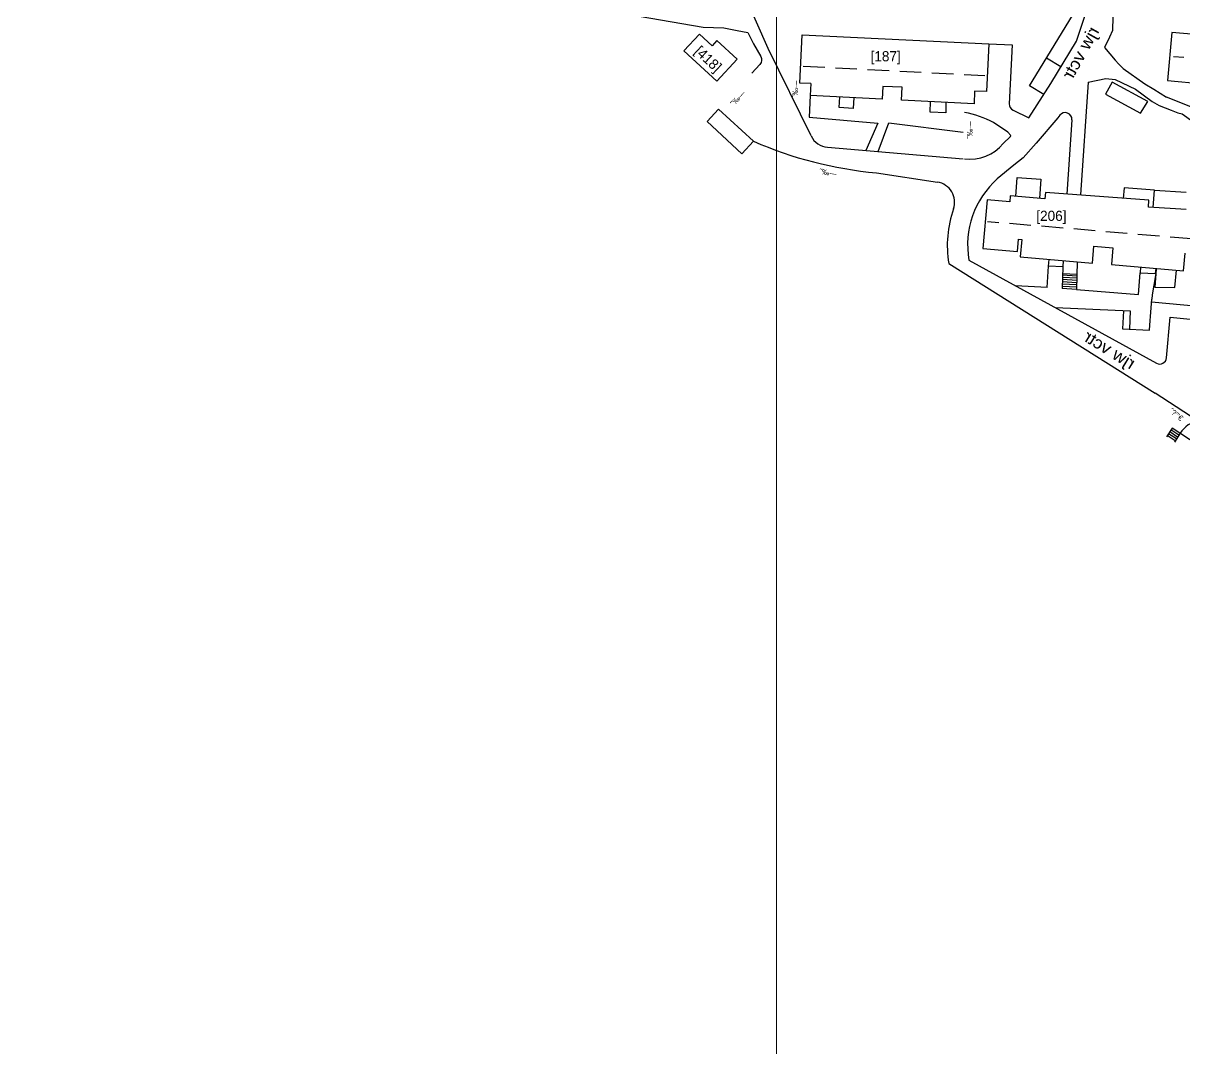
# Model space of a CAD drawing. Header units: millimetres. Extents: x 206768 to 208678, y 737854 to 739416.
# Drawn here: x 207523.1 to 207694.6, y 738074.3 to 738225.7 of the extents above; entities that cross this region are included whole.
import ezdxf
from ezdxf.enums import TextEntityAlignment as Align

# ---------------------------------------------------------------- set-up
doc = ezdxf.new("R2010")
doc.units = ezdxf.units.MM
doc.header["$LTSCALE"] = 0.5
doc.linetypes.add('HIDDEN', pattern=[9.525, 6.35, -3.175])
doc.layers.get('0').update_dxf_attribs({"color": 2})
for name, color, linetype in [('1BATIM', 6, 'Continuous'), ('1MADREGOT', 60, 'Continuous'), ('F-KIR-TOMECH', 140, 'Continuous'), ('F-MADREGOT', 61, 'Continuous'), ('H-HOUSE', 6, 'Continuous'), ('H-MIVNE', 6, 'Continuous'), ('H-ROOF', 6, 'HIDDEN'), ('H-SCHACHA', 6, 'Continuous'), ('MISPAR', 1, 'Continuous'), ('TEXT', 7, 'Continuous'), ('TR_ANOT_L', 7, 'Continuous')]:
    doc.layers.add(name, color=color, linetype=linetype)
for name, color, linetype, lineweight in [('1COVER', 7, 'Continuous', 25), ('1KAV-ASFLT', 7, 'Continuous', 25), ('1PRAT', 12, 'Continuous', 25), ('R-MER', 7, 'Continuous', 25), ('R-ROAD', 7, 'Continuous', 25), ('rehovot', 7, 'Continuous', 40)]:
    doc.layers.add(name, color=color, linetype=linetype, lineweight=lineweight)
doc.layers.add('help', color=2, linetype='Continuous', lineweight=9, plot=False)
doc.styles.add('REHOV-BIG', font='gil1.shx', dxfattribs={"height": 1.8})
doc.styles.add('TRHEBTXT', font='hebtxt')

# ---------------------------------------------------------------- blocks, each defined once
blk = doc.blocks.new('ANOT200')
at = {"style": 'TRHEBTXT', "flags": 8}
blk.add_attdef('TEXT', text='', height=1.8, dxfattribs=at).set_placement((0, 0), align=Align.MIDDLE_CENTER)
blk = doc.blocks.new('TR_LOT')
at = {"flags": 8}
blk.add_attdef('LOT', text='', height=3, dxfattribs=at).set_placement((0, 0), align=Align.MIDDLE_CENTER)
blk = doc.blocks.new('ANOT10')
at = {"style": 'TRHEBTXT', "flags": 8}
blk.add_attdef('TEXT', text='', height=1.6, dxfattribs=at).set_placement((0, -1.16), align=Align.TOP_CENTER)

msp = doc.modelspace()

# ---------------------------------------------------------------- linework, layer by layer
at = {"layer": '1BATIM'}
for p, q in [((207624.18, 738211.15), (207625.87, 738212.99)), ((207625.87, 738212.99), (207631.02, 738208.24)), ((207624.18, 738211.15), (207629.32, 738206.4)), ((207629.32, 738206.4), (207631.02, 738208.24))]:
    msp.add_line(p, q, dxfattribs=at)
at = {"layer": '1COVER'}
for p, q in [((207665.79, 738222.64), (207669.23, 738222.47)), ((207694.34, 738212.27), (207695.94, 738211.17)), ((207678.08, 738211.41), (207677.34, 738200.44)), ((207674.42, 738186.61), (207674.61, 738189.8)), ((207687.92, 738185.62), (207688.17, 738188.82)), ((207674.42, 738186.61), (207669.75, 738186.89)), ((207678.74, 738186.34), (207687.92, 738185.62)), ((207689.95, 738185.53), (207689.88, 738184.89)), ((207675.65, 738183.65), (207686.68, 738183.16)), ((207685.68, 738183.2), (207685.56, 738180.5)), ((207686.68, 738183.16), (207686.56, 738180.46)), ((207689.85, 738184.49), (207696.74, 738183.87)), ((207689.56, 738180.33), (207689.62, 738181.75)), ((207692.58, 738182.23), (207695.57, 738181.97)), ((207685.56, 738180.5), (207689.56, 738180.33)), ((207696.73, 738163.33), (207692.88, 738165.85))]:
    msp.add_line(p, q, dxfattribs=at)
msp.add_arc((207659.92, 738199.01), 13.67, 61.3046, 80.2964, dxfattribs=at)
at = {"layer": '1KAV-ASFLT'}
for p, q in [((207678.77, 738223.01), (207680.42, 738228.07)), ((207684.17, 738228.68), (207684.05, 738224.58)), ((207684.05, 738224.58), (207683.64, 738223.62)), ((207674.97, 738216.78), (207678.77, 738223.01)), ((207683.64, 738223.62), (207682.88, 738222.07)), ((207639.53, 738209.02), (207633.21, 738221.94)), ((207671.69, 738211.69), (207674.97, 738216.78)), ((207680.46, 738216.97), (207679.33, 738200.31)), ((207696.12, 738213.12), (207692.07, 738214.74)), ((207669.37, 738212.83), (207671.69, 738211.69)), ((207675.99, 738211.69), (207672.79, 738207.94)), ((207676.28, 738212.07), (207675.99, 738211.69)), ((207641.97, 738207.35), (207661.99, 738205.65)), ((207672.79, 738207.94), (207670.88, 738205.81)), ((207670.88, 738205.81), (207669.51, 738204.69)), ((207669.51, 738204.69), (207667.05, 738202.68)), ((207649.19, 738203.58), (207658.2, 738202.2)), ((207659.88, 738190.19), (207690.39, 738171.01)), ((207662.84, 738190.69), (207690.57, 738175.44)), ((207692.05, 738176.23), (207692.58, 738182.23))]:
    msp.add_line(p, q, dxfattribs=at)
msp.add_lwpolyline([(207633.21, 738221.94), (207629.75, 738229.77), (207626.65, 738240.97, -0.112512), (207626.63, 738241.42), (207627.09, 738243.96)], format="xyb", dxfattribs=at)
for points in [[(207682.88, 738222.07), (207684.46, 738220.22), (207685, 738219.65), (207685.65, 738219), (207688.84, 738216.72), (207690.16, 738215.92), (207692.07, 738214.74)], [(207680.46, 738216.97), (207683.07, 738217.5), (207684.46, 738217.36), (207687.49, 738215.93), (207689.93, 738214.11), (207690.95, 738213.52), (207691.84, 738213.17), (207692.74, 738212.81), (207693.72, 738212.44), (207694.34, 738212.27)], [(207667.91, 738207.91), (207668.98, 738208.93), (207669.04, 738209.08), (207668.6, 738209.59), (207666.48, 738211)]]:
    msp.add_lwpolyline(points, dxfattribs=at)
for centre, radius, start, end in [((207677.08, 738211.47), 1, 356.1387, 143.1645), ((207642.22, 738210.34), 3, 206.053, 265.1635), ((207654.54, 738262.14), 58.81, 246.421, 264.7752), ((207663.07, 738211.81), 6.22, 261.8803, 321.1696), ((207657.74, 738199.23), 3, 340.6135, 81.2978), ((207675.78, 738192.88), 13.12, 131.7025, 189.6331), ((207675.78, 738192.88), 16.12, 160.6135, 189.6331), ((207691.05, 738176.32), 1, 241.19, 354.9241)]:
    msp.add_arc(centre, radius, start, end, dxfattribs=at)
at = {"layer": '1MADREGOT'}
for p, q in [((207678.86, 738190.41), (207678.74, 738186.34)), ((207676.74, 738189.67), (207676.64, 738186.47)), ((207678.8, 738188.32), (207676.7, 738188.45)), ((207678.81, 738188.54), (207676.71, 738188.67)), ((207678.74, 738186.34), (207676.64, 738186.47)), ((207678.76, 738187), (207676.66, 738187.13)), ((207678.76, 738186.67), (207676.66, 738186.8)), ((207678.77, 738187.33), (207676.67, 738187.46)), ((207678.78, 738187.66), (207676.68, 738187.79)), ((207678.79, 738187.99), (207676.69, 738188.12)), ((207692.88, 738165.85), (207692.03, 738164.56)), ((207693.33, 738163.98), (207692.16, 738164.75)), ((207693.51, 738164.26), (207692.34, 738165.02)), ((207693.69, 738164.53), (207692.52, 738165.3)), ((207693.87, 738164.81), (207692.7, 738165.58)), ((207694.05, 738165.09), (207693.21, 738163.79))]:
    msp.add_line(p, q, dxfattribs=at)
at = {"layer": '1PRAT'}
for p, q in [((207671.83, 738216.43), (207680.22, 738230.19)), ((207676.42, 738219.25), (207674.33, 738220.53)), ((207673.92, 738215.16), (207671.83, 738216.43))]:
    msp.add_line(p, q, dxfattribs=at)
at = {"layer": 'F-KIR-TOMECH'}
msp.add_lwpolyline([(207689.62, 738181.75), (207689.62, 738181.75), (207689.67, 738182.36), (207689.88, 738184.89)], dxfattribs=at)
at = {"layer": 'F-MADREGOT'}
msp.add_line((207690.45, 738188.68), (207689.95, 738185.53), dxfattribs=at)
at = {"layer": 'H-HOUSE'}
for p, q in [((207692.85, 738224.32), (207692.21, 738217.23)), ((207696.9, 738223.96), (207692.85, 738224.32)), ((207637.85, 738216.84), (207638.2, 738223.98)), ((207638.2, 738223.98), (207665.79, 738222.64)), ((207665.79, 738222.64), (207665.44, 738215.57)), ((207639.49, 738216.76), (207637.85, 738216.84)), ((207639.49, 738216.76), (207639.41, 738215)), ((207650.14, 738216.35), (207650.05, 738214.47)), ((207652.99, 738216.21), (207650.14, 738216.35)), ((207652.9, 738214.31), (207652.99, 738216.21)), ((207663.7, 738215.66), (207663.61, 738213.79)), ((207665.44, 738215.57), (207663.7, 738215.66)), ((207692.21, 738217.23), (207697.45, 738216.74)), ((207650.05, 738214.47), (207639.41, 738214.99)), ((207643.68, 738213.22), (207643.76, 738214.78)), ((207645.86, 738214.68), (207645.76, 738213.08)), ((207663.61, 738213.79), (207652.9, 738214.31)), ((207657.14, 738212.54), (207657.16, 738214.1)), ((207659.43, 738213.99), (207659.42, 738212.42)), ((207645.76, 738213.08), (207643.68, 738213.22)), ((207659.42, 738212.42), (207657.14, 738212.54)), ((207669.8, 738200.1), (207669.99, 738202.9)), ((207669.99, 738202.9), (207673.47, 738202.65)), ((207673.47, 738202.65), (207673.28, 738199.79)), ((207674.16, 738200.68), (207674.08, 738199.72)), ((207689.45, 738199.51), (207674.16, 738200.68)), ((207685.8, 738201.34), (207685.67, 738199.8)), ((207690.26, 738201.03), (207685.8, 738201.34)), ((207690.1, 738198.46), (207690.26, 738201.03)), ((207690.26, 738201.03), (207694.94, 738200.7)), ((207665.54, 738199.59), (207664.9, 738192.41)), ((207668.88, 738199.3), (207665.54, 738199.59)), ((207668.95, 738200.18), (207668.88, 738199.3)), ((207674.08, 738199.72), (207668.95, 738200.18)), ((207689.38, 738198.51), (207689.45, 738199.51)), ((207694.96, 738198.15), (207689.38, 738198.51)), ((207670.03, 738191.96), (207670.19, 738193.78)), ((207670.19, 738193.78), (207670.66, 738193.74)), ((207670.66, 738193.74), (207670.43, 738191.16)), ((207664.9, 738192.41), (207670.03, 738191.96)), ((207681.1, 738190.21), (207681.33, 738192.74)), ((207681.33, 738192.74), (207684.12, 738192.49)), ((207684.12, 738192.49), (207683.9, 738190.05)), ((207694.57, 738189.1), (207694.8, 738191.69)), ((207670.43, 738191.16), (207681.1, 738190.21)), ((207674.61, 738189.8), (207674.71, 738190.78)), ((207676.77, 738190.6), (207676.74, 738189.67)), ((207683.9, 738190.05), (207694.57, 738189.1)), ((207676.74, 738189.67), (207674.61, 738189.8)), ((207688.19, 738189.67), (207688.17, 738188.82)), ((207688.17, 738188.82), (207690.44, 738188.69)), ((207690.44, 738188.69), (207690.52, 738189.46))]:
    msp.add_line(p, q, dxfattribs=at)
at = {"layer": 'H-MIVNE'}
for p, q in [((207623.03, 738224.07), (207620.75, 738221.59)), ((207624.9, 738222.35), (207623.03, 738224.07)), ((207625.6, 738223.12), (207624.9, 738222.35)), ((207628.59, 738220.36), (207625.6, 738223.12)), ((207620.75, 738221.59), (207625.6, 738217.12)), ((207625.6, 738217.12), (207628.59, 738220.36))]:
    msp.add_line(p, q, dxfattribs=at)
at = {"layer": 'H-ROOF'}
for points in [[(207638.37, 738219.33), (207665.19, 738217.95)], [(207727.83, 738217.99), (207693.1, 738220.73)], [(207700.49, 738193.42), (207665.62, 738196.34)]]:
    msp.add_lwpolyline(points, dxfattribs=at)
at = {"layer": 'H-SCHACHA'}
for points in [[(207688.23, 738212.41), (207689.28, 738214.1), (207684.03, 738216.95), (207683.03, 738215.2), (207688.23, 738212.41)], [(207690.51, 738189.33), (207690.31, 738186.67), (207693.26, 738186.61), (207693.54, 738189.19)]]:
    msp.add_lwpolyline(points, dxfattribs=at)
at = {"layer": 'help', "elevation": 8.36}
for points in [[(207435.96, 738308.21), (207634.41, 738308.21), (207634.41, 738027.55), (207435.96, 738027.55)], [(207634.41, 738308.21), (207832.86, 738308.21), (207832.86, 738027.55), (207634.41, 738027.55)]]:
    msp.add_lwpolyline(points, close=True, dxfattribs=at)
at = {"layer": 'R-MER'}
msp.add_line((207601.51, 738228.88), (207623.57, 738225.09), dxfattribs=at)
msp.add_lwpolyline([(207623.57, 738225.09), (207626.65, 738225.01), (207628.61, 738224.58), (207630.17, 738224.32), (207631.01, 738222.65), (207632.1, 738220.78, -0.329786), (207631.97, 738219.6), (207630.8, 738218.32)], format="xyb", dxfattribs=at)
for points in [[(207639.41, 738215), (207639.25, 738211.79), (207649.39, 738210.9), (207647.61, 738206.87)], [(207649.45, 738206.71), (207651, 738210.94), (207662.01, 738209.58)]]:
    msp.add_lwpolyline(points, dxfattribs=at)
at = {"layer": 'R-ROAD'}
for p, q in [((207669.23, 738222.47), (207668.81, 738213.78)), ((207695.6, 738167.6), (207690.39, 738171.01))]:
    msp.add_line(p, q, dxfattribs=at)
for centre, radius, start, end in [((207669.81, 738213.73), 1, 177.1993, 243.8189), ((207698.11, 738162.32), 4.91, 105.1443, 145.745)]:
    msp.add_arc(centre, radius, start, end, dxfattribs=at)

# ---------------------------------------------------------------- block references
at = {"layer": 'MISPAR'}
ref = msp.add_blockref('TR_LOT', (207625.38, 738220.21), dxfattribs=dict(at, xscale=0.5, yscale=0.5, zscale=0.5))
ref.add_attrib('LOT', '[418]', dxfattribs={"layer": '0', "height": 1.5, "rotation": 316.9968, "flags": 8}).set_placement((207624.32, 738220.4), align=Align.MIDDLE_CENTER)
ref = msp.add_blockref('TR_LOT', (207644.46, 738221.28), dxfattribs=dict(at, xscale=0.5, yscale=0.5, zscale=0.5))
ref.add_attrib('LOT', '[187]', dxfattribs={"layer": '0', "height": 1.5, "flags": 8}).set_placement((207650.55, 738220.8), align=Align.MIDDLE_CENTER)
at = {"layer": 'MISPAR', "xscale": 0.5, "yscale": 0.5, "zscale": 0.5}
msp.add_blockref('TR_LOT', (207675.04, 738197.22), dxfattribs=at).add_auto_attribs({'LOT': '[206]'})
at = {"layer": 'TEXT'}
ref = msp.add_blockref('ANOT10', (207637.79, 738215.66), dxfattribs=dict(at, xscale=0.499999999946556, yscale=0.5, zscale=0.5, rotation=87.20501002686879))
ref.add_attrib('TEXT', '˜‰—', dxfattribs={"layer": '0', "height": 0.8, "rotation": 87.205, "style": 'TRHEBTXT', "flags": 8}).set_placement((207636.8, 738215.94), align=Align.TOP_CENTER)
at = {"layer": 'TEXT', "yscale": 0.5, "zscale": 0.5}
for p, xscale, rotation in [((207627.99, 738215.28), 0.4999999999709044, 47.30950386568579), ((207662.01, 738209.91), 0.4999999999779767, 89.72167922551232)]:
    msp.add_blockref('ANOT10', p, dxfattribs=dict(at, xscale=xscale, rotation=rotation)).add_auto_attribs({'TEXT': '˜‰—'})
at = {"layer": 'TEXT'}
ref = msp.add_blockref('ANOT10', (207643.16, 738202.42), dxfattribs=dict(at, xscale=0.5, yscale=0.5, zscale=0.5))
ref.add_attrib('TEXT', '˜‰—', dxfattribs={"layer": '0', "height": 0.8, "rotation": 351.3949, "style": 'TRHEBTXT', "flags": 8}).set_placement((207642.11, 738204.01), align=Align.TOP_CENTER)
at = {"layer": 'TR_ANOT_L'}
ref = msp.add_blockref('ANOT200', (207695.17, 738166.57), dxfattribs=dict(at, xscale=0.4500000000116415, yscale=0.4499999999534339, zscale=0.45))
ref.add_attrib('TEXT', 'ˆ\x8c”‘€', dxfattribs={"layer": '0', "height": 0.81, "rotation": 321.9138, "style": 'TRHEBTXT', "flags": 8}).set_placement((207693.49, 738167.87), align=Align.MIDDLE_CENTER)

# ---------------------------------------------------------------- texts
at = {"layer": 'rehovot', "ltscale": 2, "style": 'REHOV-BIG', "text_generation_flag": 2, "width": 1.1}
for rotation, p in [(1500.8922, (207682.18, 738224.53)), (1048.2066, (207686.74, 738174.47))]:
    msp.add_text('rjw vctr', height=1.8, rotation=rotation, dxfattribs=at).set_placement(p)

doc.saveas('drawing.dxf')
